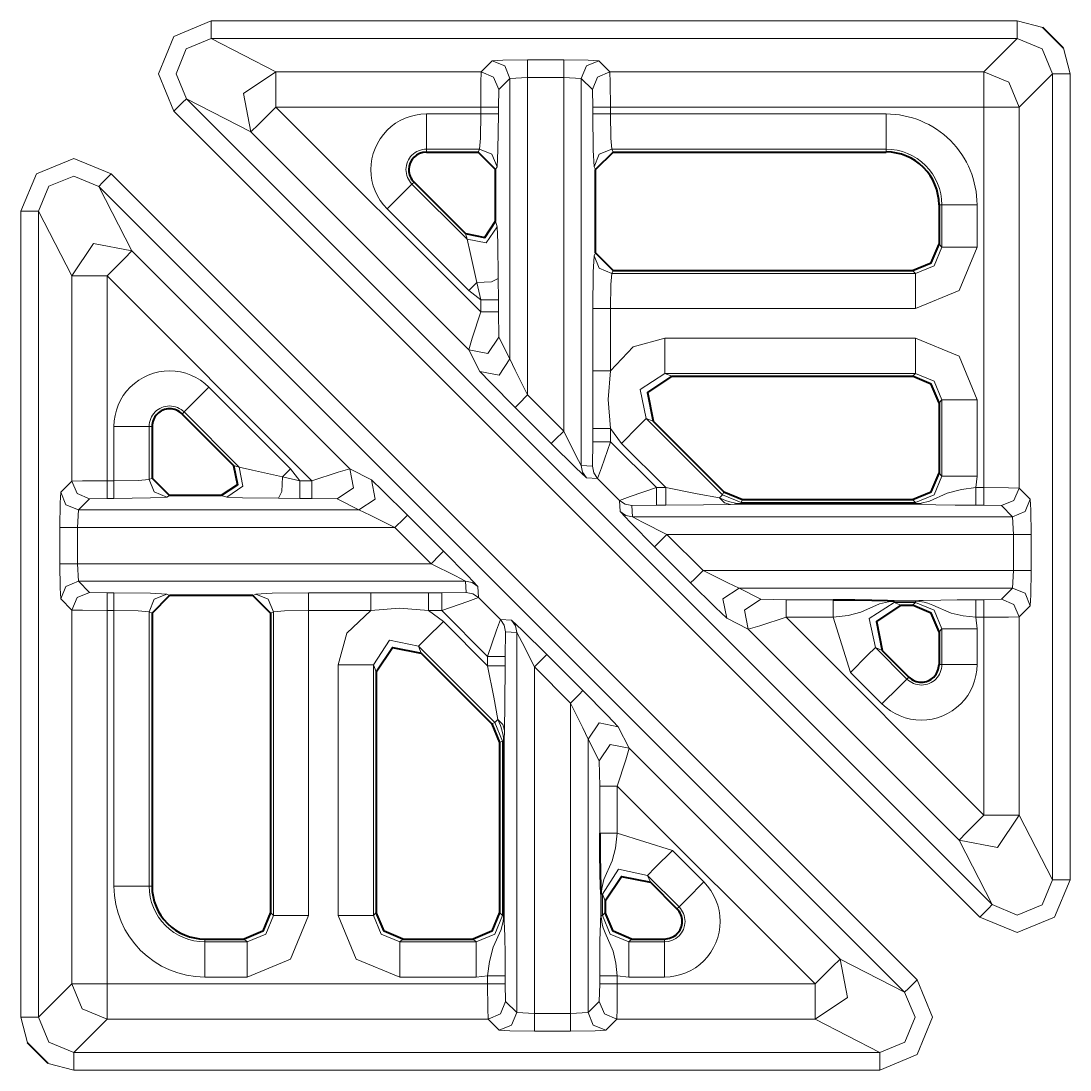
# Model space of a CAD drawing. Header units: millimetres. Extents: x 0 to 2941, y -405 to 1422.
# Drawn here: x 484.08 to 513.85, y 883.4 to 913.18 of the extents above; entities that cross this region are included whole.
import ezdxf

# ---------------------------------------------------------------- set-up
doc = ezdxf.new("R2010")
doc.units = ezdxf.units.MM
doc.layers.add('FINE', color=9, linetype='Continuous')
doc.layers.add('OUTLINE', color=7, linetype='Continuous')

msp = doc.modelspace()

# ---------------------------------------------------------------- linework, layer by layer
at = {"layer": 'FINE', "lineweight": 9}
for p, q in [((489.48, 913.177), (512.354, 913.177)), ((512.354, 913.177), (513.081, 912.989)), ((511.41, 911.734), (512.354, 912.677)), ((513.665, 912.405), (513.853, 911.678)), ((498.457, 912.074), (499.483, 912.074)), ((500.482, 912.049), (500.797, 911.734)), ((500.797, 911.734), (511.41, 911.734)), ((513.354, 911.678), (512.41, 910.734)), ((513.354, 888.804), (513.354, 911.678)), ((497.957, 911.549), (497.642, 911.234)), ((498.457, 911.575), (497.957, 911.549)), ((498.457, 911.575), (498.457, 902.563)), ((499.982, 911.549), (499.483, 911.575)), ((497.642, 911.234), (497.629, 910.734)), ((500.31, 910.734), (500.298, 911.234)), ((488.774, 910.971), (511.647, 888.098)), ((490.607, 910.027), (488.774, 910.971)), ((491.313, 910.734), (497.129, 904.919)), ((497.129, 910.734), (491.313, 910.734)), ((495.588, 910.538), (497.129, 910.538)), ((497.129, 910.538), (497.129, 910.734)), ((497.629, 910.734), (497.629, 910.538)), ((500.31, 910.538), (500.31, 910.734)), ((500.81, 910.734), (500.81, 910.538)), ((500.81, 910.538), (508.635, 910.538)), ((496.788, 903.845), (490.607, 910.027)), ((500.847, 909.54), (500.888, 909.458)), ((497.592, 909.041), (497.551, 908.958)), ((500.389, 908.958), (500.348, 909.041)), ((509.513, 885.964), (486.64, 908.837)), ((495.235, 908.605), (495.177, 908.547)), ((496.787, 905.525), (494.471, 907.841)), ((510.216, 907.959), (510.135, 907.959)), ((510.216, 906.761), (510.216, 907.959)), ((511.215, 907.959), (511.215, 906.761)), ((484.08, 907.777), (484.08, 884.903)), ((484.579, 907.777), (485.523, 905.943)), ((484.579, 884.903), (484.579, 907.777)), ((497.551, 907.496), (497.592, 907.339)), ((510.135, 906.842), (510.216, 906.761)), ((500.348, 906.511), (500.389, 906.593)), ((509.467, 906.012), (509.386, 906.094)), ((485.523, 905.943), (485.523, 900.115)), ((486.523, 905.943), (492.338, 900.128)), ((486.523, 900.128), (486.523, 905.943)), ((497.129, 905.259), (497.014, 905.752)), ((497.627, 905.865), (497.629, 905.259)), ((497.129, 905.259), (496.787, 905.525)), ((497.129, 904.919), (497.129, 905.259)), ((497.629, 905.259), (497.629, 904.919)), ((497.629, 904.919), (497.642, 904.199)), ((500.31, 903.251), (500.31, 905.013)), ((509.467, 905.013), (500.81, 905.013)), ((500.81, 905.013), (500.81, 903.251)), ((497.104, 903.233), (496.788, 903.845)), ((509.467, 903.175), (502.358, 903.175)), ((502.358, 903.175), (502.554, 903.093)), ((509.386, 903.093), (509.467, 903.175)), ((491.732, 900.47), (489.416, 902.786)), ((499.129, 901.183), (498.103, 902.209)), ((488.652, 902.022), (488.71, 902.08)), ((488.71, 902.08), (490.271, 900.518)), ((502.025, 901.815), (501.828, 901.896)), ((501.828, 901.896), (503.993, 899.731)), ((486.719, 901.669), (486.719, 900.128)), ((487.717, 901.669), (487.799, 901.669)), ((487.717, 900.165), (487.717, 901.669)), ((500.31, 901.237), (500.31, 901.612)), ((500.81, 901.612), (500.81, 901.237)), ((501.122, 901.19), (500.81, 901.612)), ((500.297, 900.543), (500.31, 901.237)), ((500.81, 901.237), (502.113, 899.934)), ((502.378, 899.934), (501.122, 901.19)), ((490.271, 900.518), (490.116, 900.559)), ((491.998, 900.128), (491.732, 900.47)), ((494.024, 900.153), (493.412, 900.469)), ((499.982, 900.561), (500.297, 900.543)), ((486.719, 900.128), (486.523, 900.128)), ((487.799, 900.206), (487.717, 900.165)), ((491.998, 900.128), (491.505, 900.243)), ((492.338, 900.128), (491.998, 900.128)), ((500.444, 900.189), (500.129, 900.208)), ((501.066, 899.568), (500.444, 900.189)), ((510.135, 900.342), (510.216, 900.261)), ((511.215, 900.261), (511.184, 899.934)), ((502.113, 899.934), (502.378, 899.934)), ((503.993, 899.731), (504.027, 899.813)), ((485.708, 899.3), (486.023, 899.615)), ((486.023, 899.615), (486.523, 899.628)), ((486.523, 899.628), (486.719, 899.628)), ((488.216, 899.665), (488.298, 899.706)), ((489.761, 899.706), (489.918, 899.665)), ((491.392, 899.63), (491.998, 899.628)), ((491.998, 899.628), (492.338, 899.628)), ((492.338, 899.628), (493.058, 899.615)), ((493.058, 899.615), (493.671, 899.3)), ((501.084, 899.253), (501.066, 899.568)), ((503.993, 899.731), (504.523, 899.512)), ((504.556, 899.593), (504.523, 899.512)), ((504.523, 899.512), (509.467, 899.512)), ((504.523, 899.48), (509.467, 899.48)), ((509.467, 899.512), (509.386, 899.593)), ((485.682, 898.8), (485.708, 899.3)), ((493.671, 899.3), (485.708, 899.3)), ((502.113, 899.434), (501.419, 899.421)), ((501.419, 899.421), (501.437, 899.106)), ((502.378, 899.434), (502.113, 899.434)), ((509.467, 899.463), (504.523, 899.463)), ((511.41, 899.434), (511.184, 899.434)), ((511.91, 899.421), (511.41, 899.434)), ((512.225, 899.106), (511.91, 899.421)), ((512.225, 899.106), (501.437, 899.106)), ((512.251, 898.606), (512.225, 899.106)), ((485.182, 898.8), (485.182, 897.774)), ((502.413, 898.606), (512.251, 898.606)), ((502.413, 898.606), (503.439, 897.581)), ((512.751, 898.606), (512.751, 897.581)), ((503.085, 897.227), (502.06, 898.253)), ((485.708, 897.275), (485.682, 897.774)), ((512.251, 897.581), (503.439, 897.581)), ((485.708, 897.275), (496.696, 897.275)), ((486.023, 896.959), (485.708, 897.275)), ((496.696, 897.275), (496.714, 896.96)), ((486.523, 896.946), (486.023, 896.959)), ((486.719, 896.946), (486.523, 896.946)), ((488.298, 896.868), (488.216, 896.909)), ((490.746, 896.909), (490.663, 896.868)), ((494.006, 896.946), (492.244, 896.946)), ((496.02, 896.946), (495.645, 896.946)), ((496.714, 896.96), (496.02, 896.946)), ((504.462, 897.081), (512.225, 897.081)), ((504.462, 897.081), (505.075, 896.766)), ((511.91, 896.765), (512.225, 897.081)), ((485.208, 896.775), (485.523, 896.459)), ((505.075, 896.766), (505.795, 896.753)), ((505.795, 896.753), (507.135, 896.753)), ((508.858, 896.724), (509.467, 896.724)), ((509.467, 896.707), (508.858, 896.707)), ((508.858, 896.675), (509.054, 896.594)), ((509.467, 896.675), (508.858, 896.675)), ((509.386, 896.594), (509.467, 896.675)), ((511.184, 896.753), (511.41, 896.753)), ((511.41, 896.753), (511.91, 896.765)), ((512.725, 896.581), (512.41, 896.266)), ((486.523, 896.447), (486.719, 896.447)), ((486.719, 896.447), (486.719, 888.622)), ((487.717, 888.622), (487.717, 896.41)), ((487.717, 896.41), (487.799, 896.369)), ((491.164, 896.369), (491.245, 896.41)), ((491.245, 896.41), (491.245, 887.79)), ((492.244, 896.447), (494.006, 896.447)), ((492.244, 887.79), (492.244, 896.447)), ((495.645, 896.447), (496.02, 896.447)), ((496.067, 896.135), (495.645, 896.447)), ((496.02, 896.447), (497.323, 895.143)), ((498.005, 896.173), (497.689, 896.191)), ((507.622, 894.69), (507.135, 896.253)), ((511.41, 896.253), (511.184, 896.253)), ((511.184, 896.253), (511.215, 895.926)), ((511.41, 890.637), (511.41, 896.253)), ((512.41, 896.266), (512.41, 890.637)), ((497.323, 894.879), (496.067, 896.135)), ((510.216, 895.926), (510.135, 895.844)), ((510.216, 894.912), (510.216, 895.926)), ((511.215, 895.926), (511.215, 894.912)), ((497.823, 895.143), (497.836, 895.838)), ((497.836, 895.838), (498.151, 895.82)), ((498.151, 885.032), (498.151, 895.82)), ((495.442, 895.232), (495.361, 895.429)), ((495.361, 895.429), (497.526, 893.264)), ((508.525, 895.315), (508.328, 895.396)), ((508.328, 895.396), (509.224, 894.501)), ((497.323, 895.143), (497.323, 894.879)), ((497.823, 894.879), (497.823, 895.143)), ((500.03, 894.172), (499.004, 895.197)), ((493.084, 894.899), (493.084, 887.79)), ((494.082, 894.899), (494.163, 894.703)), ((494.082, 887.79), (494.082, 894.899)), ((498.651, 894.844), (498.651, 885.006)), ((498.651, 894.844), (499.676, 893.818)), ((510.135, 894.912), (510.216, 894.912)), ((508.517, 893.795), (507.622, 894.69)), ((509.224, 894.501), (509.281, 894.558)), ((499.676, 885.006), (499.676, 893.818)), ((497.526, 893.264), (497.444, 893.23)), ((497.526, 893.264), (497.745, 892.734)), ((501.345, 892.536), (501.03, 893.148)), ((497.664, 892.701), (497.745, 892.734)), ((497.745, 892.734), (497.745, 887.79)), ((497.777, 892.734), (497.777, 887.79)), ((497.794, 887.79), (497.794, 892.734)), ((500.176, 892.794), (500.491, 892.182)), ((500.176, 892.794), (500.176, 885.032)), ((507.327, 886.554), (501.345, 892.536)), ((500.491, 892.182), (500.504, 891.462)), ((500.504, 891.462), (500.504, 890.122)), ((501.004, 891.462), (506.62, 885.847)), ((501.004, 890.122), (501.004, 891.462)), ((512.41, 890.637), (513.354, 888.804)), ((502.567, 889.635), (501.004, 890.122)), ((511.647, 888.098), (510.703, 889.93)), ((503.462, 888.74), (502.567, 889.635)), ((501.942, 888.732), (501.861, 888.929)), ((501.861, 888.929), (502.756, 888.033)), ((487.799, 888.622), (487.717, 888.622)), ((500.534, 888.399), (500.534, 887.79)), ((500.55, 887.79), (500.55, 888.399)), ((500.582, 888.399), (500.663, 888.203)), ((491.245, 887.79), (491.164, 887.871)), ((494.163, 887.871), (494.082, 887.79)), ((497.745, 887.79), (497.664, 887.871)), ((502.756, 888.033), (502.698, 887.976)), ((489.299, 887.041), (489.299, 887.122)), ((490.496, 887.041), (489.299, 887.041)), ((490.415, 887.122), (490.496, 887.041)), ((494.831, 887.041), (494.913, 887.122)), ((496.996, 887.041), (494.831, 887.041)), ((496.915, 887.122), (496.996, 887.041)), ((496.996, 886.042), (497.323, 886.073)), ((497.823, 885.847), (497.823, 886.073)), ((500.504, 886.073), (500.504, 885.847)), ((501.004, 885.847), (501.004, 886.073)), ((501.004, 886.073), (501.331, 886.042)), ((489.299, 886.042), (490.496, 886.042)), ((494.831, 886.042), (496.996, 886.042)), ((497.835, 885.347), (497.823, 885.847)), ((500.504, 885.847), (500.491, 885.347)), ((506.62, 885.847), (501.004, 885.847)), ((501.331, 886.042), (502.345, 886.042)), ((498.151, 885.032), (497.835, 885.347)), ((500.491, 885.347), (500.176, 885.032)), ((484.08, 884.903), (484.268, 884.176)), ((498.651, 885.006), (498.151, 885.032)), ((499.676, 885.006), (498.651, 885.006)), ((500.176, 885.032), (499.676, 885.006)), ((486.523, 884.847), (497.336, 884.847)), ((497.336, 884.847), (497.651, 884.532)), ((500.676, 884.532), (500.991, 884.847)), ((498.651, 884.506), (499.676, 884.506)), ((484.852, 883.592), (485.579, 883.404)), ((485.579, 883.404), (508.453, 883.404))]:
    msp.add_line(p, q, dxfattribs=at)
for points in [[(488.42, 910.617), (487.98, 911.678), (488.419, 912.738), (489.48, 913.177)], [(489.48, 912.677), (489.48, 912.828), (489.48, 913.177)], [(512.354, 913.177), (512.354, 912.828), (512.354, 912.677)], [(489.48, 912.677), (488.772, 912.385), (488.48, 911.678), (488.774, 910.971)], [(512.354, 912.677), (489.48, 912.677), (491.313, 911.734)], [(513.354, 911.678), (513.061, 912.385), (512.354, 912.677)], [(491.313, 911.734), (497.142, 911.734), (497.457, 912.049)], [(497.457, 912.049), (497.759, 912.067), (498.457, 912.074)], [(497.957, 911.549), (497.81, 911.902), (497.457, 912.049)], [(498.457, 911.575), (498.457, 911.924), (498.457, 912.074)], [(499.483, 911.575), (499.483, 911.924), (499.483, 912.074)], [(499.483, 912.074), (500.18, 912.067), (500.482, 912.049)], [(499.982, 911.549), (500.129, 911.902), (500.482, 912.049)], [(513.853, 911.678), (513.853, 888.804), (513.414, 887.743), (512.354, 887.304), (511.293, 887.744), (488.42, 910.617)], [(490.607, 910.027), (490.391, 911.116), (491.313, 911.734)], [(491.313, 911.734), (491.313, 911.432), (491.313, 910.734)], [(497.129, 910.734), (497.133, 911.432), (497.142, 911.734)], [(497.642, 911.234), (497.495, 911.587), (497.142, 911.734)], [(500.298, 911.234), (500.444, 911.587), (500.797, 911.734)], [(500.797, 911.734), (500.806, 911.432), (500.81, 910.734)], [(511.41, 911.734), (512.117, 911.441), (512.41, 910.734)], [(511.41, 911.734), (511.41, 911.432), (511.41, 910.734)], [(513.853, 911.678), (513.504, 911.678), (513.354, 911.678)], [(497.642, 904.199), (497.957, 903.587), (497.957, 911.549)], [(498.457, 902.563), (499.483, 901.537), (499.483, 911.575), (498.457, 911.575)], [(500.298, 911.234), (499.982, 911.549), (499.982, 900.561)], [(488.774, 910.971), (488.668, 910.865), (488.42, 910.617)], [(490.607, 910.027), (490.818, 910.238), (491.313, 910.734)], [(495.588, 909.54), (495.588, 909.85), (495.588, 910.538)], [(497.092, 909.54), (497.118, 909.85), (497.129, 910.538)], [(497.629, 910.734), (497.478, 910.734), (497.129, 910.734)], [(497.629, 910.538), (497.478, 910.538), (497.129, 910.538)], [(497.629, 910.538), (497.618, 909.506), (497.592, 909.041)], [(500.31, 910.734), (500.461, 910.734), (500.81, 910.734)], [(500.31, 910.538), (500.461, 910.538), (500.81, 910.538)], [(500.348, 909.041), (500.321, 909.506), (500.31, 910.538)], [(511.184, 899.934), (511.41, 899.934), (511.41, 910.734), (500.81, 910.734)], [(500.81, 910.538), (500.821, 909.85), (500.847, 909.54)], [(508.635, 909.54), (508.635, 909.85), (508.635, 910.538)], [(511.41, 910.734), (512.108, 910.734), (512.41, 910.734)], [(512.41, 910.734), (512.41, 899.921), (512.725, 899.606)], [(497.051, 909.458), (497.092, 909.54), (495.588, 909.54), (495.588, 909.458)], [(497.592, 909.041), (497.445, 909.393), (497.092, 909.54)], [(500.348, 909.041), (500.494, 909.393), (500.847, 909.54)], [(508.635, 909.458), (508.635, 909.54), (500.847, 909.54)], [(486.64, 908.837), (485.579, 909.277), (484.519, 908.838), (484.08, 907.777)], [(484.579, 907.777), (484.872, 908.485), (485.579, 908.777), (486.287, 908.483)], [(486.287, 908.483), (486.392, 908.589), (486.64, 908.837)], [(486.287, 908.483), (509.159, 885.611), (507.327, 886.554)], [(493.412, 900.469), (487.23, 906.651), (486.287, 908.483)], [(495.177, 908.547), (494.958, 908.328), (494.471, 907.841)], [(495.177, 908.547), (496.739, 906.986), (496.698, 907.142)], [(511.215, 907.959), (510.526, 907.959), (510.216, 907.959)], [(484.579, 907.777), (484.429, 907.777), (484.08, 907.777)], [(496.739, 906.986), (497.283, 906.879), (497.592, 907.339)], [(497.592, 907.339), (497.613, 906.89), (497.627, 905.865)], [(497.014, 905.752), (496.832, 906.608), (496.739, 906.986)], [(487.23, 906.651), (486.141, 906.866), (485.523, 905.943)], [(487.23, 906.651), (487.019, 906.439), (486.523, 905.943)], [(509.467, 906.012), (509.998, 906.23), (510.216, 906.761)], [(511.215, 906.761), (510.703, 905.525), (509.467, 905.013)], [(511.215, 906.761), (510.526, 906.761), (510.216, 906.761)], [(500.31, 905.013), (500.321, 906.046), (500.348, 906.511)], [(500.847, 906.012), (500.494, 906.159), (500.348, 906.511)], [(500.888, 906.094), (500.847, 906.012), (509.467, 906.012)], [(485.523, 905.943), (485.825, 905.943), (486.523, 905.943)], [(497.014, 905.752), (496.902, 905.64), (496.787, 905.525)], [(497.014, 905.752), (497.433, 905.776), (497.627, 905.865)], [(500.847, 906.012), (500.821, 905.702), (500.81, 905.013)], [(509.467, 905.013), (509.467, 905.702), (509.467, 906.012)], [(497.129, 905.259), (497.478, 905.259), (497.629, 905.259)], [(496.788, 903.845), (496.885, 904.171), (497.129, 904.919)], [(497.129, 904.919), (497.478, 904.919), (497.629, 904.919)], [(500.81, 905.013), (500.461, 905.013), (500.31, 905.013)], [(496.788, 903.845), (497.333, 903.737), (497.642, 904.199)], [(500.81, 903.251), (501.454, 903.925), (502.358, 904.174)], [(502.358, 903.175), (502.358, 903.485), (502.358, 904.174)], [(502.358, 904.174), (509.467, 904.174), (510.703, 903.662), (511.215, 902.426), (511.215, 900.261)], [(509.467, 903.175), (509.467, 903.485), (509.467, 904.174)], [(497.104, 903.233), (497.648, 903.125), (497.957, 903.587)], [(497.957, 903.587), (498.108, 903.267), (498.457, 902.563)], [(498.103, 902.209), (497.405, 902.914), (497.104, 903.233)], [(500.81, 903.251), (500.461, 903.251), (500.31, 903.251)], [(500.31, 901.612), (500.311, 902.431), (500.31, 903.251)], [(500.81, 903.251), (500.742, 902.431), (500.81, 901.612)], [(502.358, 903.175), (501.653, 902.718), (501.828, 901.896)], [(510.216, 902.426), (509.998, 902.957), (509.467, 903.175)], [(488.71, 902.08), (488.929, 902.299), (489.416, 902.786)], [(498.103, 902.209), (498.209, 902.315), (498.457, 902.563)], [(510.216, 900.261), (510.216, 902.426), (510.135, 902.344)], [(510.216, 902.426), (510.526, 902.426), (511.215, 902.426)], [(501.122, 901.19), (501.609, 901.677), (501.828, 901.896)], [(487.717, 901.669), (487.407, 901.669), (486.719, 901.669)], [(500.81, 901.612), (500.461, 901.612), (500.31, 901.612)], [(499.129, 901.183), (499.235, 901.289), (499.483, 901.537)], [(499.483, 901.537), (499.831, 900.846), (499.982, 900.561)], [(500.129, 900.208), (499.827, 900.492), (499.129, 901.183)], [(500.81, 901.237), (500.461, 901.237), (500.31, 901.237)], [(500.81, 901.237), (500.559, 900.498), (500.444, 900.189)], [(490.271, 900.518), (490.377, 899.974), (489.918, 899.665)], [(491.505, 900.243), (490.649, 900.425), (490.271, 900.518)], [(491.505, 900.243), (491.617, 900.355), (491.732, 900.47)], [(493.412, 900.469), (493.086, 900.372), (492.338, 900.128)], [(493.412, 900.469), (493.52, 899.924), (493.058, 899.615)], [(500.129, 900.208), (500.02, 900.37), (499.982, 900.561)], [(500.444, 900.189), (500.336, 900.352), (500.297, 900.543)], [(485.523, 900.115), (485.208, 899.8), (485.19, 899.498), (485.182, 898.8)], [(486.523, 900.128), (485.825, 900.124), (485.523, 900.115)], [(486.023, 899.615), (485.67, 899.762), (485.523, 900.115)], [(486.523, 899.628), (486.523, 899.779), (486.523, 900.128)], [(487.717, 900.165), (487.407, 900.139), (486.719, 900.128)], [(486.719, 899.628), (486.719, 899.779), (486.719, 900.128)], [(488.216, 899.665), (487.864, 899.812), (487.717, 900.165)], [(491.505, 900.243), (491.481, 899.824), (491.392, 899.63)], [(491.998, 900.128), (491.998, 899.779), (491.998, 899.628)], [(492.338, 900.128), (492.338, 899.779), (492.338, 899.628)], [(494.024, 900.153), (494.132, 899.609), (493.671, 899.3)], [(496.074, 898.128), (495.048, 899.154), (494.343, 899.852), (494.024, 900.153)], [(509.467, 899.512), (509.998, 899.73), (510.216, 900.261)], [(510.216, 900.261), (510.526, 900.261), (511.215, 900.261)], [(485.708, 899.3), (485.355, 899.447), (485.208, 899.8)], [(501.066, 899.568), (501.374, 899.683), (502.113, 899.934)], [(502.113, 899.434), (502.113, 899.585), (502.113, 899.934)], [(502.378, 899.434), (502.378, 899.585), (502.378, 899.934)], [(502.378, 899.934), (503.272, 899.76), (503.906, 899.645)], [(509.467, 899.48), (509.537, 899.482), (509.624, 899.491), (509.864, 899.551), (510.363, 899.773), (510.777, 899.884), (511.184, 899.934)], [(511.184, 899.434), (511.184, 899.585), (511.184, 899.934)], [(511.41, 899.434), (511.41, 899.585), (511.41, 899.934)], [(511.41, 899.934), (512.108, 899.93), (512.41, 899.921)], [(511.91, 899.421), (512.263, 899.568), (512.41, 899.921)], [(486.719, 899.628), (487.751, 899.639), (488.216, 899.665)], [(489.918, 899.665), (490.367, 899.644), (491.392, 899.63)], [(501.066, 899.568), (501.228, 899.459), (501.419, 899.421)], [(503.906, 899.645), (503.967, 899.705), (503.993, 899.731)], [(504.216, 899.455), (504.045, 899.506), (503.906, 899.645)], [(503.906, 899.645), (504.075, 899.57), (504.201, 899.527), (504.356, 899.493), (504.432, 899.484), (504.501, 899.48), (504.523, 899.48)], [(504.523, 899.48), (504.523, 899.501), (504.523, 899.512)], [(504.523, 899.463), (504.523, 899.468), (504.523, 899.48)], [(509.467, 899.48), (509.467, 899.501), (509.467, 899.512)], [(509.467, 899.463), (509.467, 899.468), (509.467, 899.48)], [(512.225, 899.106), (512.579, 899.253), (512.725, 899.606)], [(512.725, 899.606), (512.743, 899.304), (512.751, 898.606)], [(493.671, 899.3), (493.99, 899.149), (494.694, 898.8)], [(501.084, 899.253), (501.246, 899.144), (501.437, 899.106)], [(502.06, 898.253), (501.369, 898.951), (501.084, 899.253)], [(504.216, 899.455), (503.452, 899.44), (502.378, 899.434)], [(504.523, 899.463), (504.514, 899.463), (504.488, 899.463), (504.458, 899.463), (504.391, 899.461), (504.327, 899.459), (504.216, 899.455)], [(511.184, 899.434), (510.592, 899.437), (510.044, 899.447), (509.636, 899.459), (509.528, 899.463), (509.494, 899.463), (509.467, 899.463)], [(495.048, 899.154), (494.942, 899.048), (494.694, 898.8)], [(501.437, 899.106), (501.722, 898.955), (502.413, 898.606)], [(485.682, 898.8), (485.333, 898.8), (485.182, 898.8)], [(502.06, 898.253), (502.165, 898.358), (502.413, 898.606)], [(512.225, 897.081), (512.251, 897.581), (512.251, 898.606)], [(512.251, 898.606), (512.6, 898.606), (512.751, 898.606)], [(496.074, 898.128), (495.968, 898.022), (495.72, 897.774)], [(497.049, 897.128), (496.764, 897.43), (496.074, 898.128)], [(485.682, 897.774), (485.333, 897.774), (485.182, 897.774)], [(485.182, 897.774), (485.19, 897.077), (485.208, 896.775)], [(495.72, 897.774), (496.411, 897.425), (496.696, 897.275)], [(503.085, 897.227), (503.191, 897.333), (503.439, 897.581)], [(503.439, 897.581), (504.144, 897.232), (504.462, 897.081)], [(512.251, 897.581), (512.6, 897.581), (512.751, 897.581)], [(512.751, 897.581), (512.743, 896.883), (512.725, 896.581)], [(485.708, 897.275), (485.355, 897.128), (485.208, 896.775)], [(497.049, 897.128), (496.887, 897.237), (496.696, 897.275)], [(497.689, 896.191), (497.067, 896.813), (497.049, 897.128)], [(504.109, 896.227), (503.79, 896.529), (503.085, 897.227)], [(486.023, 896.959), (485.67, 896.813), (485.523, 896.459)], [(486.523, 896.946), (486.523, 896.796), (486.523, 896.447)], [(486.719, 896.946), (486.719, 896.796), (486.719, 896.447)], [(488.216, 896.909), (487.751, 896.936), (486.719, 896.946)], [(488.216, 896.909), (487.864, 896.763), (487.717, 896.41)], [(492.244, 896.946), (491.211, 896.936), (490.746, 896.909)], [(491.245, 896.41), (491.098, 896.763), (490.746, 896.909)], [(492.244, 896.447), (492.244, 896.796), (492.244, 896.946)], [(494.006, 896.447), (494.006, 896.796), (494.006, 896.946)], [(495.645, 896.946), (494.826, 896.946), (494.006, 896.946)], [(495.645, 896.447), (495.645, 896.796), (495.645, 896.946)], [(496.02, 896.447), (496.02, 896.796), (496.02, 896.946)], [(496.02, 896.447), (496.759, 896.698), (497.067, 896.813)], [(497.067, 896.813), (496.905, 896.921), (496.714, 896.96)], [(504.109, 896.227), (504.001, 896.772), (504.462, 897.081)], [(512.225, 897.081), (512.579, 896.934), (512.725, 896.581)], [(494.006, 896.447), (494.826, 896.515), (495.645, 896.447)], [(504.721, 895.912), (504.613, 896.457), (505.075, 896.766)], [(505.795, 896.253), (505.795, 896.602), (505.795, 896.753)], [(507.135, 896.253), (507.135, 896.602), (507.135, 896.753)], [(508.858, 896.707), (508.786, 896.705), (508.697, 896.696), (508.446, 896.633), (507.917, 896.4), (507.553, 896.304), (507.135, 896.253)], [(508.858, 896.675), (508.153, 896.218), (508.328, 895.396)], [(508.858, 896.707), (508.858, 896.719), (508.858, 896.724)], [(508.858, 896.675), (508.858, 896.685), (508.858, 896.707)], [(509.467, 896.724), (509.48, 896.724), (509.507, 896.724), (509.566, 896.725), (509.615, 896.727), (509.69, 896.729), (510.183, 896.743), (510.654, 896.75), (511.184, 896.753)], [(509.467, 896.707), (509.467, 896.719), (509.467, 896.724)], [(511.184, 896.253), (510.82, 896.296), (510.477, 896.374), (509.959, 896.599), (509.822, 896.65), (509.716, 896.679), (509.57, 896.702), (509.5, 896.707), (509.467, 896.707)], [(509.467, 896.675), (509.467, 896.685), (509.467, 896.707)], [(510.216, 895.926), (509.998, 896.457), (509.467, 896.675)], [(511.184, 896.253), (511.184, 896.602), (511.184, 896.753)], [(511.41, 896.253), (511.41, 896.602), (511.41, 896.753)], [(512.41, 896.266), (512.263, 896.619), (511.91, 896.765)], [(485.523, 896.459), (485.523, 885.847), (484.579, 884.903)], [(485.523, 896.459), (485.825, 896.451), (486.523, 896.447)], [(497.323, 886.073), (497.323, 885.847), (486.523, 885.847), (486.523, 896.447)], [(486.719, 896.447), (487.407, 896.436), (487.717, 896.41)], [(491.245, 896.41), (491.555, 896.436), (492.244, 896.447)], [(494.006, 896.447), (493.332, 895.803), (493.084, 894.899)], [(497.689, 896.191), (497.575, 895.883), (497.323, 895.143)], [(497.689, 896.191), (497.798, 896.029), (497.836, 895.838)], [(510.703, 889.93), (504.721, 895.912), (504.109, 896.227)], [(505.795, 896.253), (505.047, 896.009), (504.721, 895.912)], [(507.135, 896.253), (505.795, 896.253), (511.41, 890.637)], [(512.41, 896.266), (512.108, 896.257), (511.41, 896.253)], [(496.067, 896.135), (495.58, 895.648), (495.361, 895.429)], [(498.005, 896.173), (498.113, 896.011), (498.151, 895.82)], [(499.004, 895.197), (498.306, 895.888), (498.005, 896.173)], [(510.216, 895.926), (510.526, 895.926), (511.215, 895.926)], [(494.082, 894.899), (494.539, 895.604), (495.361, 895.429)], [(498.151, 895.82), (498.302, 895.535), (498.651, 894.844)], [(507.622, 894.69), (508.109, 895.177), (508.328, 895.396)], [(497.823, 895.143), (497.672, 895.143), (497.323, 895.143)], [(499.004, 895.197), (498.898, 895.092), (498.651, 894.844)], [(494.082, 894.899), (493.772, 894.899), (493.084, 894.899)], [(497.823, 894.879), (497.672, 894.879), (497.323, 894.879)], [(497.323, 894.879), (497.497, 893.985), (497.612, 893.351)], [(497.802, 893.041), (497.817, 893.805), (497.823, 894.879)], [(511.215, 894.912), (510.526, 894.912), (510.216, 894.912)], [(508.517, 893.795), (509.004, 894.282), (509.224, 894.501)], [(500.03, 894.172), (499.924, 894.066), (499.676, 893.818)], [(501.03, 893.148), (500.728, 893.467), (500.03, 894.172)], [(499.676, 893.818), (500.025, 893.113), (500.176, 892.794)], [(497.612, 893.351), (497.552, 893.29), (497.526, 893.264)], [(497.802, 893.041), (497.751, 893.212), (497.612, 893.351)], [(497.612, 893.351), (497.687, 893.182), (497.73, 893.056), (497.764, 892.901), (497.773, 892.825), (497.777, 892.756), (497.777, 892.734)], [(501.03, 893.148), (500.485, 893.256), (500.176, 892.794)], [(497.794, 892.734), (497.794, 892.743), (497.794, 892.769), (497.794, 892.799), (497.796, 892.866), (497.799, 892.93), (497.802, 893.041)], [(497.777, 892.734), (497.756, 892.734), (497.745, 892.734)], [(497.794, 892.734), (497.789, 892.734), (497.777, 892.734)], [(501.345, 892.536), (500.8, 892.644), (500.491, 892.182)], [(501.004, 891.462), (501.248, 892.21), (501.345, 892.536)], [(501.004, 891.462), (500.655, 891.462), (500.504, 891.462)], [(511.41, 890.637), (510.915, 890.142), (510.703, 889.93)], [(512.41, 890.637), (511.792, 889.715), (510.703, 889.93)], [(511.41, 890.637), (512.108, 890.637), (512.41, 890.637)], [(501.004, 890.122), (500.655, 890.122), (500.504, 890.122)], [(500.55, 888.399), (500.552, 888.471), (500.561, 888.56), (500.624, 888.811), (500.857, 889.34), (500.953, 889.704), (501.004, 890.122)], [(502.567, 889.635), (502.08, 889.148), (501.861, 888.929)], [(500.582, 888.399), (501.039, 889.104), (501.861, 888.929)], [(511.647, 888.098), (512.354, 887.803), (513.061, 888.096), (513.354, 888.804)], [(513.853, 888.804), (513.504, 888.804), (513.354, 888.804)], [(487.717, 888.622), (487.407, 888.622), (486.719, 888.622)], [(503.462, 888.74), (502.975, 888.253), (502.756, 888.033)], [(500.55, 888.399), (500.538, 888.399), (500.534, 888.399)], [(500.582, 888.399), (500.572, 888.399), (500.55, 888.399)], [(500.663, 887.871), (500.582, 887.79), (500.582, 888.399)], [(511.647, 888.098), (511.541, 887.992), (511.293, 887.744)], [(491.245, 887.79), (491.027, 887.259), (490.496, 887.041)], [(490.496, 886.042), (491.732, 886.554), (492.244, 887.79)], [(492.244, 887.79), (491.555, 887.79), (491.245, 887.79)], [(494.082, 887.79), (493.772, 887.79), (493.084, 887.79)], [(493.084, 887.79), (493.595, 886.554), (494.831, 886.042)], [(494.831, 887.041), (494.3, 887.259), (494.082, 887.79)], [(497.777, 887.79), (497.756, 887.79), (497.745, 887.79), (497.527, 887.259), (496.996, 887.041), (496.996, 886.731), (496.996, 886.042)], [(497.777, 887.79), (497.775, 887.72), (497.766, 887.633), (497.706, 887.393), (497.484, 886.893), (497.373, 886.48), (497.323, 886.073)], [(497.794, 887.79), (497.789, 887.79), (497.777, 887.79)], [(497.823, 886.073), (497.82, 886.665), (497.811, 887.213), (497.798, 887.621), (497.794, 887.729), (497.794, 887.763), (497.794, 887.79)], [(500.534, 887.79), (500.534, 887.777), (500.533, 887.75), (500.532, 887.691), (500.53, 887.642), (500.528, 887.567), (500.513, 887.074), (500.507, 886.603), (500.504, 886.073)], [(500.55, 887.79), (500.538, 887.79), (500.534, 887.79)], [(500.582, 887.79), (500.572, 887.79), (500.55, 887.79)], [(501.004, 886.073), (500.961, 886.437), (500.883, 886.78), (500.658, 887.298), (500.607, 887.435), (500.578, 887.541), (500.555, 887.687), (500.551, 887.757), (500.55, 887.79)], [(501.331, 887.041), (500.8, 887.259), (500.582, 887.79)], [(489.299, 886.042), (489.299, 886.731), (489.299, 887.041)], [(490.496, 886.042), (490.496, 886.731), (490.496, 887.041)], [(494.831, 887.041), (494.831, 886.731), (494.831, 886.042)], [(502.345, 887.122), (502.345, 887.041), (501.331, 887.041), (501.412, 887.122)], [(501.331, 887.041), (501.331, 886.731), (501.331, 886.042)], [(502.345, 886.042), (502.345, 886.731), (502.345, 887.041)], [(506.62, 885.847), (507.115, 886.342), (507.327, 886.554)], [(506.62, 884.847), (507.542, 885.465), (507.327, 886.554)], [(497.823, 886.073), (497.672, 886.073), (497.323, 886.073)], [(501.004, 886.073), (500.655, 886.073), (500.504, 886.073)], [(485.523, 885.847), (485.816, 885.14), (486.523, 884.847)], [(485.523, 885.847), (485.825, 885.847), (486.523, 885.847)], [(486.523, 885.847), (486.523, 885.149), (486.523, 884.847)], [(497.823, 885.847), (497.672, 885.847), (497.323, 885.847)], [(497.323, 885.847), (497.327, 885.149), (497.336, 884.847)], [(501.004, 885.847), (500.655, 885.847), (500.504, 885.847)], [(500.991, 884.847), (501, 885.149), (501.004, 885.847)], [(506.62, 885.847), (506.62, 885.149), (506.62, 884.847)], [(508.453, 883.404), (509.514, 883.843), (509.953, 884.903), (509.513, 885.964)], [(509.159, 885.611), (509.265, 885.716), (509.513, 885.964)], [(509.159, 885.611), (509.454, 884.903), (509.161, 884.196), (508.453, 883.903)], [(497.835, 885.347), (497.689, 884.994), (497.336, 884.847)], [(500.991, 884.847), (500.638, 884.994), (500.491, 885.347)], [(484.08, 884.903), (484.429, 884.903), (484.579, 884.903)], [(485.579, 883.903), (484.872, 884.196), (484.579, 884.903)], [(498.151, 885.032), (498.004, 884.678), (497.651, 884.532)], [(498.651, 885.006), (498.651, 884.657), (498.651, 884.506)], [(499.676, 885.006), (499.676, 884.657), (499.676, 884.506)], [(500.176, 885.032), (500.323, 884.678), (500.676, 884.532)], [(508.453, 883.903), (485.579, 883.903), (486.523, 884.847)], [(500.991, 884.847), (506.62, 884.847), (508.453, 883.903)], [(497.651, 884.532), (497.953, 884.514), (498.651, 884.506)], [(499.676, 884.506), (500.374, 884.514), (500.676, 884.532)], [(485.579, 883.404), (485.579, 883.753), (485.579, 883.903)], [(508.453, 883.404), (508.453, 883.753), (508.453, 883.903)]]:
    msp.add_lwpolyline(points, dxfattribs=at)
for points in [[(495.588, 910.538, 0.414222), (494.008, 908.958, 0.198889), (494.471, 907.841)], [(511.215, 907.959, 0.414238), (508.635, 910.538)], [(495.588, 909.54, 0.414279), (495.007, 908.958, 0.198777), (495.177, 908.547)], [(510.216, 907.959, 0.414237), (508.635, 909.54)], [(489.416, 902.786, 0.414214), (487.181, 902.786, 0.198983), (486.719, 901.669)], [(488.71, 902.08, 0.414325), (487.887, 902.08, 0.199037), (487.717, 901.669)], [(508.517, 893.795, 0.414214), (510.752, 893.795, 0.19886), (511.215, 894.912)], [(509.224, 894.501, 0.414325), (510.046, 894.501, 0.199037), (510.216, 894.912)], [(486.719, 888.622, 0.414204), (489.299, 886.042)], [(487.717, 888.622, 0.414214), (489.299, 887.041)], [(502.345, 886.042, 0.414222), (503.925, 887.622, 0.19894), (503.462, 888.74)], [(502.345, 887.041, 0.414192), (502.926, 887.622, 0.198994), (502.756, 888.033)]]:
    msp.add_lwpolyline(points, format="xyb", dxfattribs=at)
msp.add_lwpolyline([(485.682, 897.774), (485.682, 898.8), (494.694, 898.8), (495.72, 897.774)], close=True, dxfattribs=at)
at = {"layer": 'OUTLINE', "lineweight": 40}
for p, q in [((513.665, 912.405), (513.081, 912.989)), ((495.588, 909.458), (497.051, 909.458)), ((497.551, 908.958), (497.051, 909.458)), ((500.888, 909.458), (500.389, 908.958)), ((500.888, 909.458), (508.635, 909.458)), ((497.551, 907.496), (497.551, 908.958)), ((500.389, 906.593), (500.389, 908.958)), ((495.235, 908.605), (496.698, 907.142)), ((510.135, 907.959), (510.135, 906.842)), ((500.389, 906.593), (500.888, 906.094)), ((500.888, 906.094), (509.386, 906.094)), ((502.554, 903.093), (509.386, 903.093)), ((510.135, 902.344), (510.135, 900.342)), ((488.652, 902.022), (490.116, 900.559)), ((487.799, 901.669), (487.799, 900.206)), ((502.025, 901.815), (504.027, 899.813)), ((488.298, 899.706), (487.799, 900.206)), ((504.027, 899.813), (504.556, 899.593)), ((489.761, 899.706), (488.298, 899.706)), ((504.556, 899.593), (509.386, 899.593)), ((487.799, 896.369), (488.298, 896.868)), ((490.663, 896.868), (488.298, 896.868)), ((490.663, 896.868), (491.164, 896.369)), ((509.054, 896.594), (509.386, 896.594)), ((487.799, 896.369), (487.799, 888.622)), ((510.135, 895.844), (510.135, 894.912)), ((508.525, 895.315), (509.281, 894.558)), ((495.442, 895.232), (497.444, 893.23)), ((494.163, 894.703), (494.163, 887.871)), ((497.444, 893.23), (497.664, 892.701)), ((497.664, 892.701), (497.664, 887.871)), ((501.942, 888.732), (502.698, 887.976)), ((500.663, 888.203), (500.663, 887.871)), ((489.299, 887.122), (490.415, 887.122)), ((494.913, 887.122), (496.915, 887.122)), ((501.412, 887.122), (502.345, 887.122)), ((484.852, 883.592), (484.268, 884.176))]:
    msp.add_line(p, q, dxfattribs=at)
for points in [[(495.588, 909.458, 0.414188), (495.088, 908.958, 0.198884), (495.235, 908.605)], [(510.135, 907.959, 0.414214), (508.635, 909.459)], [(488.652, 902.022, 0.414214), (487.945, 902.022, 0.198851), (487.799, 901.669)], [(509.281, 894.558, 0.414214), (509.988, 894.558, 0.198851), (510.135, 894.912)], [(487.799, 888.622, 0.414214), (489.299, 887.122)], [(502.345, 887.122, 0.414264), (502.845, 887.622, 0.198884), (502.698, 887.976)]]:
    msp.add_lwpolyline(points, format="xyb", dxfattribs=at)
for points in [[(496.698, 907.142), (497.243, 907.033), (497.551, 907.496)], [(509.386, 906.094), (509.915, 906.313), (510.135, 906.842)], [(502.554, 903.093), (501.86, 902.632), (502.025, 901.815)], [(510.135, 902.344), (509.915, 902.874), (509.386, 903.093)], [(490.116, 900.559), (490.224, 900.014), (489.761, 899.706)], [(509.386, 899.593), (509.915, 899.813), (510.135, 900.342)], [(507.135, 896.753), (507.742, 896.75), (508.23, 896.741), (508.676, 896.728), (508.792, 896.724), (508.829, 896.724), (508.858, 896.724)], [(509.054, 896.594), (508.36, 896.132), (508.525, 895.315)], [(510.135, 895.844), (509.915, 896.374), (509.386, 896.594)], [(491.164, 896.369), (491.164, 887.871), (490.944, 887.342), (490.415, 887.122)], [(494.163, 894.703), (494.625, 895.397), (495.442, 895.232)], [(500.504, 890.122), (500.507, 889.515), (500.516, 889.027), (500.529, 888.58), (500.533, 888.465), (500.533, 888.428), (500.534, 888.399)], [(500.663, 888.203), (501.125, 888.897), (501.942, 888.732)], [(494.913, 887.122), (494.383, 887.342), (494.163, 887.871)], [(497.664, 887.871), (497.444, 887.342), (496.915, 887.122)], [(501.412, 887.122), (500.883, 887.342), (500.663, 887.871)]]:
    msp.add_lwpolyline(points, dxfattribs=at)

doc.saveas('drawing.dxf')
